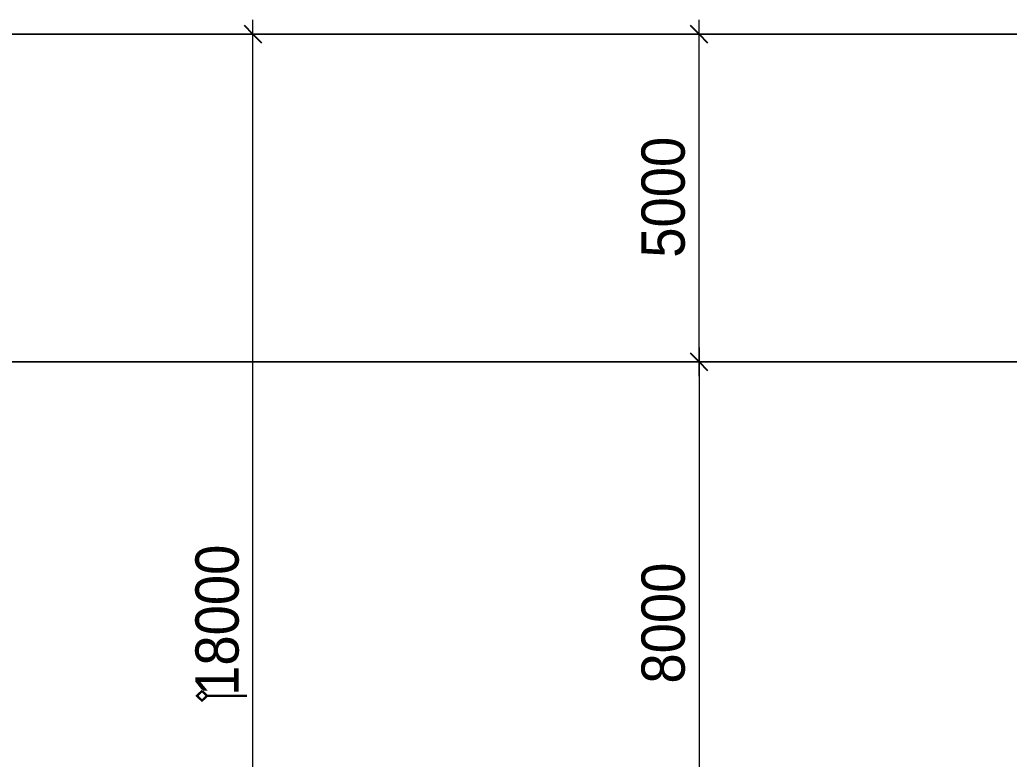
# Model space of a CAD drawing. Header units: millimetres. Extents: x 5357 to 201988, y -16345 to 109895.
# Drawn here: x 47654 to 62753, y 91271 to 102556 of the extents above; entities that cross this region are included whole.
import ezdxf

# ---------------------------------------------------------------- set-up
doc = ezdxf.new("R2010")
doc.units = ezdxf.units.MM
for name, color, linetype, lineweight in [('A-ANNO-DIMS', 211, 'Continuous', 9), ('A-ANNO-DIMS-220', 211, 'Continuous', 9), ('A-FLOR', 192, 'Continuous', 9)]:
    doc.layers.add(name, color=color, linetype=linetype, lineweight=lineweight)
doc.styles.add('Arial_4', font='arial_0.ttf', dxfattribs={"width": 0.9, "height": 660})
doc.styles.add('Arial_5', font='arial_0.ttf', dxfattribs={"width": 0.9, "height": 660})
doc.dimstyles.new('1_Dim_chi_tiet_khu_đất_2', dxfattribs={"dimscale": 304.8, "dimtxt": 673.371204, "dimasz": 0.866142, "dimexe": 0.721785, "dimexo": 0.0625, "dimgap": 0.072178, "dimtad": 1, "dimdec": 0, "dimrnd": 5, "dimzin": 0, "dimdsep": 46, "dimtxsty": 'Arial_4', "dimblk1": 'OBLIQUE', "dimblk2": 'OBLIQUE', "dimsah": 1, "dimcen": 0.09, "dimdle": 0.721785, "dimazin": 0, "dimtfac": 1, "dimtdec": 4, "dimtix": 1, "dimtmove": 0, "dimatfit": 3, "dimfxl": 2.165354, "dimfxlon": 1, "dimtvp": 1, "dimtolj": 1, "dimtzin": 0, "dimarcsym": 2})
doc.dimstyles.new('1_Dim_chi_tiet_khu_đất_2_1', dxfattribs={"dimscale": 304.8, "dimtxt": 673.371204, "dimasz": 0.866142, "dimexe": 0.721785, "dimexo": 0.0625, "dimgap": 0.072178, "dimtad": 1, "dimdec": 0, "dimrnd": 5, "dimzin": 0, "dimdsep": 46, "dimtxsty": 'Arial_5', "dimblk1": 'OBLIQUE', "dimblk2": 'OBLIQUE', "dimsah": 1, "dimcen": 0.09, "dimdle": 0.721785, "dimazin": 0, "dimtfac": 1, "dimtdec": 4, "dimtix": 1, "dimtmove": 0, "dimatfit": 3, "dimfxl": 2.165354, "dimfxlon": 1, "dimtvp": 1, "dimtolj": 1, "dimtzin": 0, "dimarcsym": 2})

# ---------------------------------------------------------------- blocks, each defined once
blk = doc.blocks.new('DIMBLOCK22-TKCS_MB SÂN ĐƯỜNG NỘI BỘ')
at = {"layer": 'A-ANNO-DIMS-220'}
for p, q in [((51213, 84198), (51213, 102556)), ((50553, 102336), (51433, 102336)), ((51213, 102336), (50553, 102336)), ((50553, 84418), (51433, 84418)), ((51213, 84418), (50553, 84418))]:
    blk.add_line(p, q, dxfattribs=at)
at = {"layer": 'A-ANNO-DIMS-220', "lineweight": 25}
for p, q in [((51213, 102336), (51081, 102468)), ((51213, 102336), (51345, 102204)), ((51213, 84418), (51081, 84550)), ((51213, 84418), (51345, 84286))]:
    blk.add_line(p, q, dxfattribs=at)
at = {"layer": 'A-ANNO-DIMS-220', "color": 0, "insert": (50334, 92238), "char_height": 660, "width": 2734.92, "attachment_point": 1, "rotation": 90, "line_spacing_factor": 0.941778, "style": 'Arial_5'}
blk.add_mtext('\u206e18000', dxfattribs=at)
blk = doc.blocks.new('_Oblique')
at = {"color": 0, "linetype": 'ByBlock', "lineweight": -2}
blk.add_line((-0.5, -0.5), (0.5, 0.5), dxfattribs=at)
blk = doc.blocks.new('DIMBLOCK29-TKCS_MB SÂN ĐƯỜNG NỘI BỘ')
at = {"layer": 'A-ANNO-DIMS-220'}
for p, q in [((58019, 97556), (58019, 89116)), ((58679, 97336), (57799, 97336)), ((58019, 97336), (58679, 97336)), ((58679, 89336), (57799, 89336)), ((58019, 89336), (58679, 89336))]:
    blk.add_line(p, q, dxfattribs=at)
at = {"layer": 'A-ANNO-DIMS-220', "lineweight": 25}
for p, q in [((58019, 97336), (57887, 97468)), ((58019, 97336), (58151, 97204)), ((58019, 89336), (57887, 89468)), ((58019, 89336), (58151, 89204))]:
    blk.add_line(p, q, dxfattribs=at)
at = {"layer": 'A-ANNO-DIMS-220', "color": 0, "insert": (57141, 92425), "char_height": 660, "width": 2187.94, "attachment_point": 1, "rotation": 90, "line_spacing_factor": 0.941778, "style": 'Arial_4'}
blk.add_mtext('8000', dxfattribs=at)
blk = doc.blocks.new('DIMBLOCK30-TKCS_MB SÂN ĐƯỜNG NỘI BỘ')
at = {"layer": 'A-ANNO-DIMS-220'}
for p, q in [((58019, 97116), (58019, 102556)), ((57359, 102336), (58239, 102336)), ((58019, 102336), (57359, 102336)), ((57359, 97336), (58239, 97336)), ((58019, 97336), (57359, 97336))]:
    blk.add_line(p, q, dxfattribs=at)
at = {"layer": 'A-ANNO-DIMS-220', "lineweight": 25}
for p, q in [((58019, 102336), (57887, 102468)), ((58019, 102336), (58151, 102204)), ((58019, 97336), (57887, 97468)), ((58019, 97336), (58151, 97204))]:
    blk.add_line(p, q, dxfattribs=at)
at = {"layer": 'A-ANNO-DIMS-220', "color": 0, "insert": (57141, 98925), "char_height": 660, "width": 2187.94, "attachment_point": 1, "rotation": 90, "line_spacing_factor": 0.941778, "style": 'Arial_4'}
blk.add_mtext('5000', dxfattribs=at)

msp = doc.modelspace()

# ---------------------------------------------------------------- linework, layer by layer
at = {"layer": 'A-FLOR'}
for p, q in [((5357.3, 102336.3), (130779.3, 102336.3)), ((130779.3, 102336.3), (5357.3, 102336.3)), ((5357.3, 97336.3), (130779.3, 97336.3)), ((130779.3, 97336.3), (5357.3, 97336.3))]:
    msp.add_line(p, q, dxfattribs=at)

# ---------------------------------------------------------------- dimensions: what is measured, and where the dimension line sits
at = {"layer": 'A-ANNO-DIMS'}
dim = msp.add_linear_dim(base=(51212.9, 102336.3), p1=(50552.9, 84418.2), p2=(50552.9, 102336.3), angle=90, text='\u206e18000', dimstyle='1_Dim_chi_tiet_khu_đất_2_1', override={"dimpost": '<>', "dimfxl": 17918.108595}, dxfattribs=at)
dim.commit()
dim.dimension.update_dxf_attribs({"geometry": 'DIMBLOCK22-TKCS_MB SÂN ĐƯỜNG NỘI BỘ', "text_midpoint": (50797.7, 93377.3)})
for base, p1, p2, override, picture, middle in [((58019.3, 102336.3), (57359.3, 97336.3), (57359.3, 102336.3), {"dimpost": '<>', "dimfxl": 5000}, 'DIMBLOCK30-TKCS_MB SÂN ĐƯỜNG NỘI BỘ', (57660.4, 99836.3)), ((58019.3, 89336.3), (58679.3, 97336.3), (58679.3, 89336.3), {"dimpost": '<>', "dimfxl": 8000}, 'DIMBLOCK29-TKCS_MB SÂN ĐƯỜNG NỘI BỘ', (57660.4, 93336.3))]:
    dim = msp.add_linear_dim(base=base, p1=p1, p2=p2, angle=90, dimstyle='1_Dim_chi_tiet_khu_đất_2', override=override, dxfattribs=at)
    dim.commit()
    dim.dimension.update_dxf_attribs({"geometry": picture, "text_midpoint": middle})

doc.saveas('drawing.dxf')
